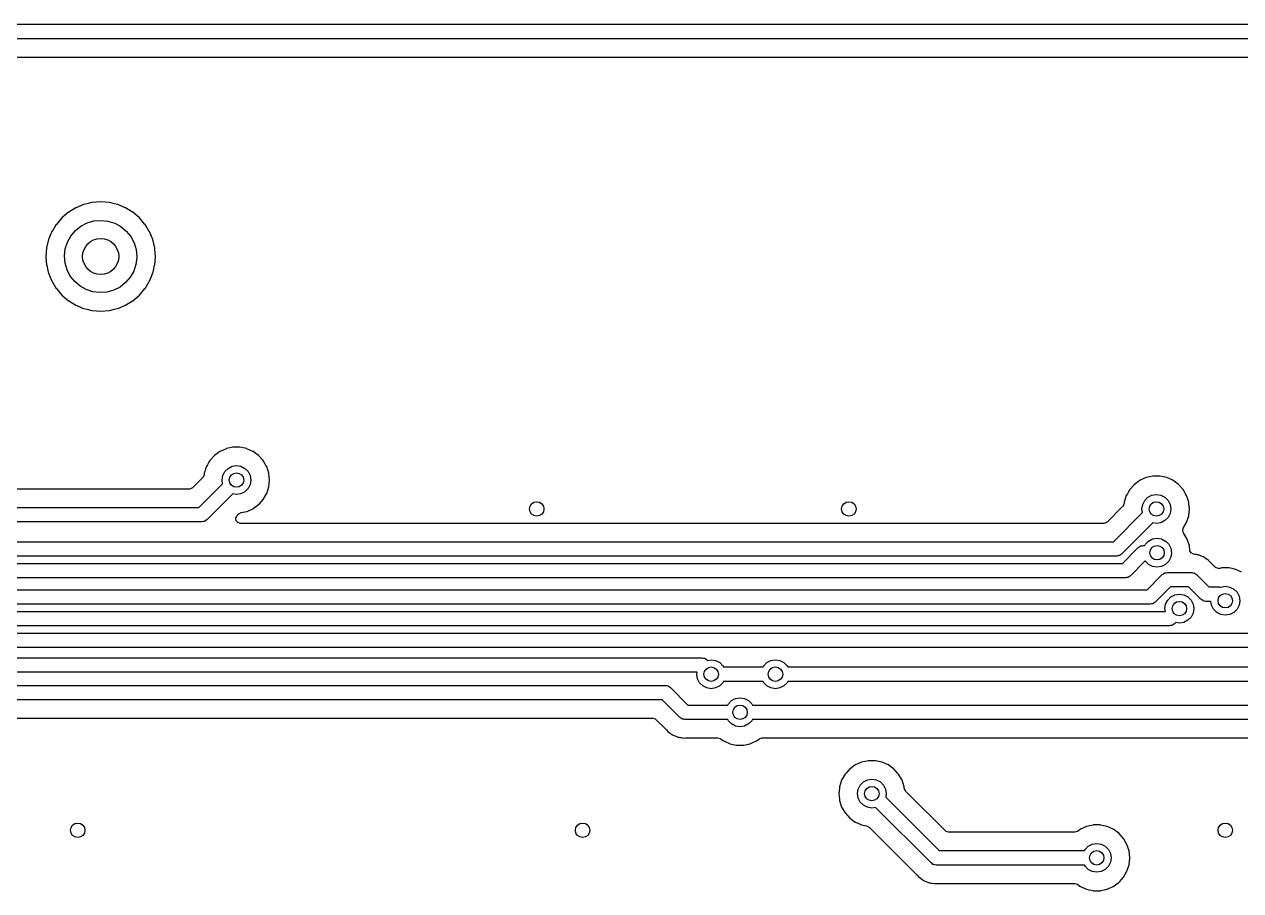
# Model space of a CAD drawing. Extents: x 61 to 228, y -146 to -45.
# Drawn here: x 168.7 to 202.36, y -68.98 to -45.01 of the extents above; entities that cross this region are included whole.
import ezdxf

# ---------------------------------------------------------------- set-up
doc = ezdxf.new("R2010")
doc.units = 0
doc.layers.add('BLACK', color=7, linetype='CONTINUOUS')

msp = doc.modelspace()

# ---------------------------------------------------------------- linework, layer by layer
at = {"layer": 'BLACK', "linetype": 'CONTINUOUS'}
for p, q in [((103.353, -45.012), (226.822, -45.012)), ((226.739, -45.412), (103.435, -45.412)), ((103.698, -45.9205), (226.476, -45.9205)), ((170.124, -50.0893), (169.93, -50.2082)), ((170.128, -50.0868), (170.124, -50.0893)), ((170.133, -50.0849), (170.128, -50.0868)), ((170.343, -49.9978), (170.133, -50.0849)), ((170.133, -50.0849), (170.133, -50.0849)), ((170.347, -49.9959), (170.343, -49.9978)), ((170.343, -49.9978), (170.343, -49.9978)), ((170.428, -49.9766), (170.347, -49.9959)), ((170.573, -49.9416), (170.428, -49.9766)), ((170.578, -49.9405), (170.573, -49.9416)), ((170.573, -49.9416), (170.573, -49.9416)), ((170.815, -49.9218), (170.578, -49.9405)), ((171.052, -49.9405), (170.815, -49.9218)), ((171.057, -49.9416), (171.052, -49.9405)), ((171.202, -49.9766), (171.057, -49.9416)), ((171.057, -49.9416), (171.057, -49.9416)), ((171.283, -49.9959), (171.202, -49.9766)), ((171.287, -49.9978), (171.283, -49.9959)), ((171.497, -50.0849), (171.287, -49.9978)), ((171.287, -49.9978), (171.287, -49.9978)), ((171.502, -50.0868), (171.497, -50.0849)), ((171.497, -50.0849), (171.497, -50.0849)), ((171.506, -50.0893), (171.502, -50.0868)), ((171.7, -50.2082), (171.506, -50.0893)), ((169.745, -50.365), (169.591, -50.5456)), ((169.926, -50.2108), (169.745, -50.365)), ((169.93, -50.2082), (169.926, -50.2108)), ((169.93, -50.2082), (169.93, -50.2082)), ((170.44, -50.5078), (170.628, -50.4527)), ((170.628, -50.4527), (170.822, -50.435)), ((170.822, -50.435), (171.016, -50.4554)), ((171.016, -50.4554), (171.203, -50.5131)), ((171.704, -50.2108), (171.7, -50.2082)), ((171.7, -50.2082), (171.7, -50.2082)), ((171.885, -50.365), (171.704, -50.2108)), ((172.039, -50.5456), (171.885, -50.365)), ((169.467, -50.748), (169.376, -50.9674)), ((169.469, -50.7438), (169.467, -50.748)), ((169.588, -50.5498), (169.469, -50.7438)), ((169.591, -50.5456), (169.588, -50.5498)), ((169.588, -50.5498), (169.588, -50.5498)), ((169.99, -50.87), (170.115, -50.7205)), ((170.115, -50.7205), (170.267, -50.5982)), ((170.267, -50.5982), (170.44, -50.5078)), ((171.203, -50.5131), (171.374, -50.606)), ((171.374, -50.606), (171.525, -50.7304)), ((171.525, -50.7304), (171.648, -50.8816)), ((172.042, -50.5498), (172.039, -50.5456)), ((172.161, -50.7438), (172.042, -50.5498)), ((172.042, -50.5498), (172.042, -50.5498)), ((172.163, -50.748), (172.161, -50.7438)), ((172.254, -50.9674), (172.163, -50.748)), ((169.376, -50.9674), (169.32, -51.1983)), ((169.837, -51.2271), (169.896, -51.0411)), ((169.896, -51.0411), (169.99, -50.87)), ((171.648, -50.8816), (171.74, -51.0539)), ((171.74, -51.0539), (171.796, -51.2408)), ((172.31, -51.1983), (172.254, -50.9674)), ((169.32, -51.1983), (169.302, -51.435)), ((169.302, -51.435), (169.32, -51.6717)), ((169.815, -51.421), (169.837, -51.2271)), ((169.831, -51.6155), (169.815, -51.421)), ((171.815, -51.4629), (171.79, -51.6565)), ((171.796, -51.2408), (171.815, -51.435)), ((171.815, -51.435), (171.815, -51.4629)), ((172.314, -51.2489), (172.31, -51.1983)), ((172.31, -51.6717), (172.328, -51.435)), ((172.328, -51.435), (172.314, -51.2489)), ((169.32, -51.6717), (169.322, -51.6765)), ((169.322, -51.6765), (169.322, -51.6765)), ((169.322, -51.6765), (169.357, -51.8224)), ((169.357, -51.8224), (169.376, -51.9026)), ((169.885, -51.8031), (169.831, -51.6155)), ((169.974, -51.9767), (169.885, -51.8031)), ((171.79, -51.6565), (171.729, -51.8417)), ((172.254, -51.9026), (172.273, -51.8224)), ((172.273, -51.8224), (172.308, -51.6765)), ((172.308, -51.6765), (172.31, -51.6717)), ((172.308, -51.6765), (172.308, -51.6765)), ((169.376, -51.9026), (169.378, -51.9072)), ((169.378, -51.9072), (169.378, -51.9072)), ((169.378, -51.9072), (169.402, -51.9645)), ((169.402, -51.9645), (169.467, -52.122)), ((169.467, -52.122), (169.469, -52.1262)), ((169.469, -52.1262), (169.588, -52.3202)), ((170.096, -52.1297), (169.974, -51.9767)), ((170.244, -52.2561), (170.096, -52.1297)), ((171.505, -52.1592), (171.351, -52.2793)), ((171.632, -52.0114), (171.505, -52.1592)), ((171.729, -51.8417), (171.632, -52.0114)), ((172.042, -52.3202), (172.161, -52.1262)), ((172.161, -52.1262), (172.163, -52.122)), ((172.163, -52.122), (172.228, -51.9645)), ((172.228, -51.9645), (172.252, -51.9072)), ((172.252, -51.9072), (172.254, -51.9026)), ((172.252, -51.9072), (172.252, -51.9072)), ((169.588, -52.3202), (169.588, -52.3202)), ((169.588, -52.3202), (169.591, -52.3244)), ((169.591, -52.3244), (169.745, -52.505)), ((170.415, -52.3514), (170.244, -52.2561)), ((170.6, -52.4117), (170.415, -52.3514)), ((170.794, -52.4348), (170.6, -52.4117)), ((170.989, -52.4198), (170.794, -52.4348)), ((171.177, -52.3673), (170.989, -52.4198)), ((171.351, -52.2793), (171.177, -52.3673)), ((171.885, -52.505), (172.039, -52.3244)), ((172.039, -52.3244), (172.042, -52.3202)), ((172.042, -52.3202), (172.042, -52.3202)), ((169.745, -52.505), (169.926, -52.6592)), ((169.926, -52.6592), (169.93, -52.6618)), ((169.93, -52.6618), (169.93, -52.6618)), ((169.93, -52.6618), (170.124, -52.7807)), ((170.124, -52.7807), (170.128, -52.7832)), ((170.128, -52.7832), (170.133, -52.7851)), ((170.133, -52.7851), (170.133, -52.7851)), ((170.133, -52.7851), (170.316, -52.861)), ((171.314, -52.861), (171.497, -52.7851)), ((171.497, -52.7851), (171.502, -52.7832)), ((171.497, -52.7851), (171.497, -52.7851)), ((171.502, -52.7832), (171.506, -52.7807)), ((171.506, -52.7807), (171.7, -52.6618)), ((171.7, -52.6618), (171.704, -52.6592)), ((171.7, -52.6618), (171.7, -52.6618)), ((171.704, -52.6592), (171.885, -52.505)), ((170.316, -52.861), (170.347, -52.8741)), ((170.347, -52.8741), (170.428, -52.8934)), ((170.428, -52.8934), (170.573, -52.9284)), ((170.573, -52.9284), (170.573, -52.9284)), ((170.573, -52.9284), (170.578, -52.9295)), ((170.578, -52.9295), (170.815, -52.9482)), ((170.815, -52.9482), (171.052, -52.9295)), ((171.052, -52.9295), (171.057, -52.9284)), ((171.057, -52.9284), (171.202, -52.8934)), ((171.057, -52.9284), (171.057, -52.9284)), ((171.202, -52.8934), (171.283, -52.8741)), ((171.283, -52.8741), (171.314, -52.861)), ((174.116, -56.8294), (173.962, -56.9416)), ((174.122, -56.8267), (174.116, -56.8294)), ((174.285, -56.7544), (174.122, -56.8267)), ((174.122, -56.8267), (174.122, -56.8267)), ((174.291, -56.7517), (174.285, -56.7544)), ((174.285, -56.7544), (174.285, -56.7544)), ((174.384, -56.7319), (174.291, -56.7517)), ((174.471, -56.7134), (174.384, -56.7319)), ((174.478, -56.712), (174.471, -56.7134)), ((174.471, -56.7134), (174.471, -56.7134)), ((174.669, -56.712), (174.478, -56.712)), ((174.675, -56.7134), (174.669, -56.712)), ((174.762, -56.7319), (174.675, -56.7134)), ((174.675, -56.7134), (174.675, -56.7134)), ((174.855, -56.7517), (174.762, -56.7319)), ((174.861, -56.7544), (174.855, -56.7517)), ((175.024, -56.8267), (174.861, -56.7544)), ((174.861, -56.7544), (174.861, -56.7544)), ((175.03, -56.8294), (175.024, -56.8267)), ((175.024, -56.8267), (175.024, -56.8267)), ((175.184, -56.9416), (175.03, -56.8294)), ((173.768, -57.1977), (173.739, -57.2489)), ((173.809, -57.1268), (173.768, -57.1977)), ((173.834, -57.0836), (173.809, -57.1268)), ((173.86, -57.0553), (173.834, -57.0836)), ((173.957, -56.9465), (173.86, -57.0553)), ((173.962, -56.9416), (173.957, -56.9465)), ((173.957, -56.9465), (173.957, -56.9465)), ((175.189, -56.9465), (175.184, -56.9416)), ((175.287, -57.0553), (175.189, -56.9465)), ((175.189, -56.9465), (175.189, -56.9465)), ((175.312, -57.0836), (175.287, -57.0553)), ((175.337, -57.1268), (175.312, -57.0836)), ((175.378, -57.1977), (175.337, -57.1268)), ((175.408, -57.2489), (175.378, -57.1977)), ((173.648, -57.5429), (173.638, -57.5532)), ((173.675, -57.4773), (173.648, -57.5429)), ((173.676, -57.4618), (173.675, -57.4773)), ((173.68, -57.4306), (173.676, -57.4618)), ((173.702, -57.3602), (173.68, -57.4306)), ((173.719, -57.3102), (173.702, -57.3602)), ((173.739, -57.2489), (173.719, -57.3102)), ((174.173, -57.6205), (174.193, -57.4969)), ((174.193, -57.4969), (174.25, -57.3854)), ((174.25, -57.3854), (174.338, -57.2969)), ((174.338, -57.2969), (174.45, -57.2401)), ((174.45, -57.2401), (174.573, -57.2205)), ((174.573, -57.2205), (174.697, -57.2401)), ((174.697, -57.2401), (174.808, -57.2969)), ((174.808, -57.2969), (174.897, -57.3854)), ((174.897, -57.3854), (174.954, -57.4969)), ((174.954, -57.4969), (174.973, -57.6205)), ((175.467, -57.4306), (175.408, -57.2489)), ((175.467, -57.4371), (175.467, -57.4306)), ((175.478, -57.5348), (175.467, -57.4371)), ((175.467, -57.4371), (175.467, -57.4371)), ((175.487, -57.6205), (175.478, -57.5348)), ((199.84, -57.5306), (199.743, -57.5512)), ((199.923, -57.5129), (199.84, -57.5306)), ((199.93, -57.5115), (199.923, -57.5129)), ((199.923, -57.5129), (199.923, -57.5129)), ((200.12, -57.5115), (199.93, -57.5115)), ((200.127, -57.5129), (200.12, -57.5115)), ((200.21, -57.5306), (200.127, -57.5129)), ((200.127, -57.5129), (200.127, -57.5129)), ((200.307, -57.5512), (200.21, -57.5306)), ((173.27, -57.87), (162.321, -57.87)), ((173.296, -57.8671), (173.27, -57.87)), ((173.359, -57.8331), (173.296, -57.8671)), ((173.638, -57.5532), (173.359, -57.8331)), ((173.532, -58.3785), (174.189, -57.7216)), ((174.189, -57.7216), (174.173, -57.6205)), ((174.897, -57.8556), (174.808, -57.9441)), ((174.954, -57.7441), (174.897, -57.8556)), ((174.973, -57.6205), (174.954, -57.7441)), ((175.408, -57.9921), (175.467, -57.8104)), ((175.467, -57.8104), (175.487, -57.6205)), ((199.414, -57.7411), (199.286, -57.8831)), ((199.536, -57.6523), (199.414, -57.7411)), ((199.563, -57.6328), (199.536, -57.6523)), ((199.568, -57.6289), (199.563, -57.6328)), ((199.563, -57.6328), (199.563, -57.6328)), ((199.574, -57.6262), (199.568, -57.6289)), ((199.737, -57.5539), (199.574, -57.6262)), ((199.574, -57.6262), (199.574, -57.6262)), ((199.743, -57.5512), (199.737, -57.5539)), ((199.737, -57.5539), (199.737, -57.5539)), ((200.313, -57.5539), (200.307, -57.5512)), ((200.476, -57.6262), (200.313, -57.5539)), ((200.313, -57.5539), (200.313, -57.5539)), ((200.482, -57.6289), (200.476, -57.6262)), ((200.476, -57.6262), (200.476, -57.6262)), ((200.487, -57.6328), (200.482, -57.6289)), ((200.514, -57.6523), (200.487, -57.6328)), ((200.487, -57.6328), (200.487, -57.6328)), ((200.636, -57.7411), (200.514, -57.6523)), ((200.764, -57.8831), (200.636, -57.7411)), ((174.472, -58.0045), (173.756, -58.7201)), ((174.573, -58.0205), (174.472, -58.0045)), ((174.697, -58.0009), (174.573, -58.0205)), ((174.808, -57.9441), (174.697, -58.0009)), ((175.205, -58.2768), (175.308, -58.1624)), ((175.308, -58.1624), (175.312, -58.1574)), ((175.308, -58.1624), (175.308, -58.1624)), ((175.312, -58.1574), (175.375, -58.0484)), ((175.375, -58.0484), (175.404, -57.9978)), ((175.404, -57.9978), (175.408, -57.9921)), ((175.404, -57.9978), (175.404, -57.9978)), ((199.19, -58.0484), (199.131, -58.2301)), ((199.22, -57.9978), (199.19, -58.0484)), ((199.239, -57.9645), (199.22, -57.9978)), ((199.286, -57.8831), (199.239, -57.9645)), ((199.645, -58.2964), (199.701, -58.1849)), ((199.701, -58.1849), (199.79, -58.0964)), ((199.79, -58.0964), (199.901, -58.0396)), ((199.901, -58.0396), (200.025, -58.02)), ((200.025, -58.02), (200.149, -58.0396)), ((200.149, -58.0396), (200.26, -58.0964)), ((200.26, -58.0964), (200.349, -58.1849)), ((200.349, -58.1849), (200.405, -58.2964)), ((200.811, -57.9645), (200.764, -57.8831)), ((200.83, -57.9978), (200.811, -57.9645)), ((200.86, -58.0484), (200.83, -57.9978)), ((200.892, -58.1479), (200.86, -58.0484)), ((200.919, -58.2301), (200.892, -58.1479)), ((160.915, -58.3785), (173.532, -58.3785)), ((174.64, -58.5559), (174.703, -58.5218)), ((174.703, -58.5218), (174.855, -58.4893)), ((174.855, -58.4893), (174.864, -58.4857)), ((174.864, -58.4857), (175.024, -58.4143)), ((175.024, -58.4143), (175.03, -58.4116)), ((175.024, -58.4143), (175.024, -58.4143)), ((175.03, -58.4116), (175.184, -58.2994)), ((175.184, -58.2994), (175.205, -58.2768)), ((199.09, -58.3527), (198.661, -58.7821)), ((198.835, -59.3275), (199.641, -58.5211)), ((199.1, -58.3424), (199.09, -58.3527)), ((199.127, -58.2768), (199.1, -58.3424)), ((199.128, -58.2639), (199.127, -58.2768)), ((199.131, -58.2301), (199.128, -58.2639)), ((199.625, -58.42), (199.645, -58.2964)), ((199.641, -58.5211), (199.625, -58.42)), ((200.405, -58.5436), (200.349, -58.6551)), ((200.405, -58.2964), (200.425, -58.42)), ((200.425, -58.42), (200.405, -58.5436)), ((200.919, -58.2366), (200.919, -58.2301)), ((200.923, -58.2768), (200.919, -58.2366)), ((200.919, -58.2366), (200.919, -58.2366)), ((200.919, -58.6099), (200.939, -58.42)), ((200.939, -58.42), (200.923, -58.2768)), ((173.615, -58.7785), (160.766, -58.7785)), ((173.648, -58.771), (173.615, -58.7785)), ((173.681, -58.7673), (173.648, -58.771)), ((173.691, -58.7612), (173.681, -58.7673)), ((173.702, -58.7587), (173.691, -58.7612)), ((173.728, -58.7379), (173.702, -58.7587)), ((173.756, -58.7201), (173.728, -58.7379)), ((174.556, -58.6751), (174.586, -58.6105)), ((174.566, -58.7454), (174.556, -58.6751)), ((174.613, -58.799), (174.566, -58.7454)), ((174.586, -58.6105), (174.592, -58.6039)), ((174.592, -58.6039), (174.64, -58.5559)), ((174.681, -58.819), (174.613, -58.799)), ((182.874, -58.819), (174.681, -58.819)), ((182.88, -58.82), (182.874, -58.819)), ((182.886, -58.819), (182.88, -58.82)), ((191.51, -58.819), (182.886, -58.819)), ((191.516, -58.82), (191.51, -58.819)), ((191.522, -58.819), (191.516, -58.82)), ((198.572, -58.819), (191.522, -58.819)), ((198.599, -58.8161), (198.572, -58.819)), ((198.661, -58.7821), (198.599, -58.8161)), ((199.924, -58.804), (199.059, -59.6692)), ((200.025, -58.82), (199.924, -58.804)), ((200.149, -58.8004), (200.025, -58.82)), ((200.26, -58.7436), (200.149, -58.8004)), ((200.349, -58.6551), (200.26, -58.7436)), ((200.769, -58.9491), (200.856, -58.7973)), ((200.856, -58.7973), (200.86, -58.7916)), ((200.856, -58.7973), (200.856, -58.7973)), ((200.86, -58.7916), (200.919, -58.6099)), ((200.752, -59.0193), (200.769, -58.9491)), ((200.776, -59.0862), (200.752, -59.0193)), ((200.777, -59.0885), (200.776, -59.0862)), ((200.782, -59.0935), (200.777, -59.0885)), ((200.785, -59.0992), (200.782, -59.0935)), ((200.874, -59.2531), (200.785, -59.0992)), ((200.785, -59.0992), (200.785, -59.0992)), ((162.867, -59.3275), (198.835, -59.3275)), ((199.083, -59.927), (199.521, -59.4887)), ((199.521, -59.4887), (199.55, -59.471)), ((199.55, -59.471), (199.576, -59.4502)), ((199.576, -59.4502), (199.587, -59.4476)), ((199.587, -59.4476), (199.597, -59.4415)), ((199.597, -59.4415), (199.63, -59.4378)), ((199.63, -59.4378), (199.662, -59.4304)), ((199.662, -59.4304), (199.701, -59.4304)), ((199.701, -59.4304), (199.719, -59.3953)), ((199.719, -59.3953), (199.808, -59.3068)), ((199.808, -59.3068), (199.919, -59.25)), ((199.919, -59.25), (200.043, -59.2304)), ((200.043, -59.2304), (200.166, -59.25)), ((200.166, -59.25), (200.278, -59.3068)), ((200.278, -59.3068), (200.366, -59.3953)), ((200.366, -59.3953), (200.423, -59.5068)), ((200.423, -59.5068), (200.443, -59.6304)), ((200.877, -59.2588), (200.874, -59.2531)), ((200.936, -59.4405), (200.877, -59.2588)), ((200.937, -59.447), (200.936, -59.4405)), ((200.949, -59.5568), (200.937, -59.447)), ((200.937, -59.447), (200.937, -59.447)), ((200.952, -59.5742), (200.949, -59.5568)), ((198.917, -59.7275), (162.784, -59.7275)), ((198.95, -59.7201), (198.917, -59.7275)), ((198.983, -59.7164), (198.95, -59.7201)), ((198.993, -59.7103), (198.983, -59.7164)), ((199.004, -59.7077), (198.993, -59.7103)), ((199.03, -59.6869), (199.004, -59.7077)), ((199.059, -59.6692), (199.03, -59.6869)), ((199.716, -59.8595), (199.307, -60.2687)), ((199.719, -59.8655), (199.716, -59.8595)), ((199.808, -59.954), (199.719, -59.8655)), ((200.366, -59.8655), (200.278, -59.954)), ((200.423, -59.754), (200.366, -59.8655)), ((200.443, -59.6304), (200.423, -59.754)), ((200.988, -59.6354), (200.952, -59.5742)), ((201.051, -59.6675), (200.988, -59.6354)), ((201.062, -59.6695), (201.051, -59.6675)), ((201.099, -59.6763), (201.062, -59.6695)), ((201.105, -59.6774), (201.099, -59.6763)), ((201.132, -59.6808), (201.105, -59.6774)), ((201.161, -59.6847), (201.132, -59.6808)), ((201.169, -59.6857), (201.161, -59.6847)), ((201.161, -59.6847), (201.161, -59.6847)), ((201.176, -59.6885), (201.169, -59.6857)), ((201.178, -59.6891), (201.176, -59.6885)), ((201.195, -59.6938), (201.178, -59.6891)), ((201.197, -59.6946), (201.195, -59.6938)), ((201.205, -59.696), (201.197, -59.6946)), ((201.263, -59.7222), (201.205, -59.696)), ((201.269, -59.7248), (201.263, -59.7222)), ((201.321, -59.7452), (201.269, -59.7248)), ((201.328, -59.748), (201.321, -59.7452)), ((201.321, -59.7452), (201.321, -59.7452)), ((201.335, -59.7524), (201.328, -59.748)), ((201.337, -59.7536), (201.335, -59.7524)), ((201.352, -59.762), (201.337, -59.7536)), ((201.354, -59.7634), (201.352, -59.762)), ((201.361, -59.7665), (201.354, -59.7634)), ((201.367, -59.7712), (201.361, -59.7665)), ((201.411, -59.8059), (201.367, -59.7712)), ((201.416, -59.8099), (201.411, -59.8059)), ((201.469, -59.8466), (201.416, -59.8099)), ((201.474, -59.8523), (201.469, -59.8466)), ((201.507, -59.8902), (201.474, -59.8523)), ((201.474, -59.8523), (201.474, -59.8523)), ((201.513, -59.8965), (201.507, -59.8902)), ((201.647, -60.0308), (201.513, -59.8965)), ((162.559, -59.927), (199.083, -59.927)), ((199.769, -60.6544), (200.188, -60.2353)), ((199.919, -60.0108), (199.808, -59.954)), ((200.043, -60.0304), (199.919, -60.0108)), ((200.166, -60.0108), (200.043, -60.0304)), ((200.278, -59.954), (200.166, -60.0108)), ((200.188, -60.2353), (200.216, -60.2176)), ((200.216, -60.2176), (200.242, -60.1968)), ((200.242, -60.1968), (200.253, -60.1942)), ((200.253, -60.1942), (200.263, -60.1881)), ((200.263, -60.1881), (200.296, -60.1844)), ((200.296, -60.1844), (200.329, -60.177)), ((200.329, -60.177), (200.992, -60.177)), ((200.992, -60.177), (201.024, -60.1845)), ((201.024, -60.1845), (201.057, -60.1882)), ((201.057, -60.1882), (201.067, -60.1944)), ((201.067, -60.1944), (201.078, -60.1969)), ((201.078, -60.1969), (201.104, -60.2178)), ((201.104, -60.2178), (201.133, -60.2356)), ((201.133, -60.2356), (201.474, -60.577)), ((201.674, -60.0514), (201.647, -60.0308)), ((201.743, -60.0675), (201.674, -60.0514)), ((201.755, -60.0668), (201.743, -60.0675)), ((201.756, -60.0668), (201.755, -60.0668)), ((201.775, -60.0642), (201.756, -60.0668)), ((201.835, -60.0515), (201.775, -60.0642)), ((202.025, -60.0515), (201.835, -60.0515)), ((202.032, -60.0529), (202.025, -60.0515)), ((202.119, -60.0714), (202.032, -60.0529)), ((202.032, -60.0529), (202.032, -60.0529)), ((202.212, -60.0912), (202.119, -60.0714)), ((202.218, -60.0939), (202.212, -60.0912)), ((202.381, -60.1662), (202.218, -60.0939)), ((202.218, -60.0939), (202.218, -60.0939)), ((199.166, -60.327), (162.468, -60.327)), ((199.198, -60.3196), (199.166, -60.327)), ((199.232, -60.3159), (199.198, -60.3196)), ((199.241, -60.3098), (199.232, -60.3159)), ((199.253, -60.3072), (199.241, -60.3098)), ((199.279, -60.2864), (199.253, -60.3072)), ((199.307, -60.2687), (199.279, -60.2864)), ((201.806, -60.5796), (201.93, -60.56)), ((201.93, -60.56), (202.054, -60.5796)), ((161.933, -60.6544), (199.769, -60.6544)), ((200.412, -60.577), (199.993, -60.996)), ((200.336, -60.9414), (200.425, -60.8529)), ((200.908, -60.577), (200.412, -60.577)), ((200.425, -60.8529), (200.536, -60.7961)), ((200.536, -60.7961), (200.66, -60.7765)), ((200.66, -60.7765), (200.784, -60.7961)), ((200.784, -60.7961), (200.895, -60.8529)), ((200.895, -60.8529), (200.984, -60.9414)), ((201.25, -60.9184), (200.908, -60.577)), ((201.474, -60.577), (201.747, -60.577)), ((201.747, -60.577), (201.78, -60.5845)), ((201.78, -60.5845), (201.794, -60.586)), ((201.794, -60.586), (201.806, -60.5796)), ((202.054, -60.5796), (202.165, -60.6364)), ((202.165, -60.6364), (202.254, -60.7249)), ((202.254, -60.7249), (202.31, -60.8364)), ((202.31, -60.8364), (202.33, -60.96)), ((199.851, -61.0544), (161.849, -61.0544)), ((199.884, -61.0469), (199.851, -61.0544)), ((199.917, -61.0432), (199.884, -61.0469)), ((199.927, -61.0371), (199.917, -61.0432)), ((199.938, -61.0346), (199.927, -61.0371)), ((199.964, -61.0138), (199.938, -61.0346)), ((199.993, -60.996), (199.964, -61.0138)), ((200.26, -61.1765), (200.28, -61.0529)), ((200.272, -61.2539), (200.26, -61.1765)), ((200.28, -61.0529), (200.336, -60.9414)), ((200.984, -60.9414), (201.04, -61.0529)), ((201.04, -61.0529), (201.06, -61.1765)), ((201.06, -61.1765), (201.04, -61.3001)), ((201.278, -60.9362), (201.25, -60.9184)), ((201.304, -60.957), (201.278, -60.9362)), ((201.315, -60.9596), (201.304, -60.957)), ((201.325, -60.9657), (201.315, -60.9596)), ((201.358, -60.9695), (201.325, -60.9657)), ((201.391, -60.977), (201.358, -60.9695)), ((201.533, -60.977), (201.391, -60.977)), ((201.55, -61.0836), (201.533, -60.977)), ((201.606, -61.1951), (201.55, -61.0836)), ((201.695, -61.2836), (201.606, -61.1951)), ((202.254, -61.1951), (202.165, -61.2836)), ((202.31, -61.0836), (202.254, -61.1951)), ((202.33, -60.96), (202.31, -61.0836)), ((161.684, -61.2539), (200.272, -61.2539)), ((200.559, -61.5605), (200.524, -61.5955)), ((200.66, -61.5765), (200.559, -61.5605)), ((200.784, -61.5569), (200.66, -61.5765)), ((200.895, -61.5001), (200.784, -61.5569)), ((200.984, -61.4116), (200.895, -61.5001)), ((201.04, -61.3001), (200.984, -61.4116)), ((201.806, -61.3404), (201.695, -61.2836)), ((201.93, -61.36), (201.806, -61.3404)), ((202.054, -61.3404), (201.93, -61.36)), ((202.165, -61.2836), (202.054, -61.3404)), ((161.436, -61.8534), (217.264, -61.8534)), ((200.383, -61.6539), (161.601, -61.6539)), ((200.415, -61.6465), (200.383, -61.6539)), ((200.448, -61.6428), (200.415, -61.6465)), ((200.458, -61.6367), (200.448, -61.6428)), ((200.469, -61.6341), (200.458, -61.6367)), ((200.495, -61.6133), (200.469, -61.6341)), ((200.524, -61.5955), (200.495, -61.6133)), ((217.347, -62.2534), (161.353, -62.2534)), ((160.697, -62.538), (187.452, -62.538)), ((187.452, -62.538), (187.485, -62.5455)), ((187.485, -62.5455), (187.518, -62.5492)), ((187.518, -62.5492), (187.528, -62.5554)), ((187.528, -62.5554), (187.539, -62.5579)), ((187.539, -62.5579), (187.565, -62.5788)), ((187.565, -62.5788), (187.593, -62.5966)), ((187.605, -62.608), (187.706, -62.592)), ((187.706, -62.592), (187.83, -62.6116)), ((189.36, -62.6116), (189.484, -62.592)), ((189.484, -62.592), (189.608, -62.6116)), ((187.593, -62.5966), (187.605, -62.608)), ((187.83, -62.6116), (187.941, -62.6684)), ((187.941, -62.6684), (188.03, -62.7569)), ((188.03, -62.7569), (188.047, -62.792)), ((188.047, -62.792), (189.143, -62.792)), ((189.143, -62.792), (189.16, -62.7569)), ((189.16, -62.7569), (189.249, -62.6684)), ((189.249, -62.6684), (189.36, -62.6116)), ((189.608, -62.6116), (189.719, -62.6684)), ((189.719, -62.6684), (189.808, -62.7569)), ((189.808, -62.7569), (189.825, -62.792)), ((189.825, -62.792), (214.015, -62.792)), ((187.315, -62.938), (160.613, -62.938)), ((187.306, -62.992), (187.315, -62.938)), ((187.326, -63.1156), (187.306, -62.992)), ((187.382, -63.2271), (187.326, -63.1156)), ((187.471, -63.3156), (187.382, -63.2271)), ((188.03, -63.2271), (187.941, -63.3156)), ((188.047, -63.192), (188.03, -63.2271)), ((189.143, -63.192), (188.047, -63.192)), ((189.16, -63.2271), (189.143, -63.192)), ((189.249, -63.3156), (189.16, -63.2271)), ((189.808, -63.2271), (189.719, -63.3156)), ((189.825, -63.192), (189.808, -63.2271)), ((214.055, -63.192), (189.825, -63.192)), ((160.611, -63.3), (186.436, -63.3)), ((186.436, -63.3), (186.469, -63.3075)), ((186.469, -63.3075), (186.502, -63.3112)), ((186.502, -63.3112), (186.512, -63.3174)), ((186.512, -63.3174), (186.523, -63.3199)), ((186.523, -63.3199), (186.549, -63.3408)), ((186.549, -63.3408), (186.577, -63.3586)), ((186.577, -63.3586), (187.064, -63.8455)), ((187.582, -63.3724), (187.471, -63.3156)), ((187.706, -63.392), (187.582, -63.3724)), ((187.83, -63.3724), (187.706, -63.392)), ((187.941, -63.3156), (187.83, -63.3724)), ((189.36, -63.3724), (189.249, -63.3156)), ((189.484, -63.392), (189.36, -63.3724)), ((189.608, -63.3724), (189.484, -63.392)), ((189.719, -63.3156), (189.608, -63.3724)), ((186.353, -63.7), (160.528, -63.7)), ((186.84, -64.1869), (186.353, -63.7)), ((187.064, -63.8455), (188.164, -63.8455)), ((188.164, -63.8455), (188.182, -63.8104)), ((188.182, -63.8104), (188.27, -63.7219)), ((188.27, -63.7219), (188.382, -63.6651)), ((188.382, -63.6651), (188.506, -63.6455)), ((188.506, -63.6455), (188.629, -63.6651)), ((188.629, -63.6651), (188.741, -63.7219)), ((188.741, -63.7219), (188.829, -63.8104)), ((188.829, -63.8104), (188.847, -63.8455)), ((188.847, -63.8455), (215.069, -63.8455)), ((160.553, -64.2085), (186.09, -64.2085)), ((186.09, -64.2085), (186.158, -64.2285)), ((186.158, -64.2285), (186.179, -64.2454)), ((186.179, -64.2454), (186.46, -64.526)), ((186.868, -64.2047), (186.84, -64.1869)), ((186.894, -64.2256), (186.868, -64.2047)), ((186.906, -64.2281), (186.894, -64.2256)), ((186.915, -64.2343), (186.906, -64.2281)), ((186.949, -64.238), (186.915, -64.2343)), ((186.981, -64.2455), (186.949, -64.238)), ((188.164, -64.2455), (186.981, -64.2455)), ((188.182, -64.2806), (188.164, -64.2455)), ((188.847, -64.2455), (188.829, -64.2806)), ((215.108, -64.2455), (188.847, -64.2455)), ((186.46, -64.526), (186.466, -64.5323)), ((186.466, -64.5323), (186.504, -64.5759)), ((186.504, -64.5759), (186.51, -64.5803)), ((186.51, -64.5803), (186.556, -64.6126)), ((186.556, -64.6126), (186.562, -64.6166)), ((188.27, -64.3691), (188.182, -64.2806)), ((188.382, -64.4259), (188.27, -64.3691)), ((188.506, -64.4455), (188.382, -64.4259)), ((188.629, -64.4259), (188.506, -64.4455)), ((188.741, -64.3691), (188.629, -64.4259)), ((188.829, -64.2806), (188.741, -64.3691)), ((186.562, -64.6166), (186.612, -64.656)), ((186.612, -64.656), (186.619, -64.6591)), ((186.619, -64.6591), (186.621, -64.6605)), ((186.621, -64.6605), (186.636, -64.6689)), ((186.636, -64.6689), (186.638, -64.6701)), ((186.638, -64.6701), (186.644, -64.6745)), ((186.644, -64.6745), (186.651, -64.6773)), ((186.651, -64.6773), (186.651, -64.6773)), ((186.651, -64.6773), (186.704, -64.6977)), ((186.704, -64.6977), (186.71, -64.7003)), ((186.71, -64.7003), (186.768, -64.7265)), ((186.768, -64.7265), (186.776, -64.7279)), ((186.776, -64.7279), (186.778, -64.7287)), ((186.778, -64.7287), (186.794, -64.7334)), ((186.794, -64.7334), (186.797, -64.734)), ((186.797, -64.734), (186.804, -64.7368)), ((186.804, -64.7368), (186.812, -64.7378)), ((186.812, -64.7378), (186.812, -64.7378)), ((186.812, -64.7378), (186.841, -64.7417)), ((186.841, -64.7417), (186.867, -64.7451)), ((186.867, -64.7451), (186.874, -64.7462)), ((186.874, -64.7462), (186.937, -64.7578)), ((186.937, -64.7578), (186.944, -64.7574)), ((186.944, -64.7574), (186.999, -64.7542)), ((186.944, -64.7574), (186.944, -64.7574)), ((186.999, -64.7542), (187.006, -64.754)), ((187.006, -64.754), (187.894, -64.754)), ((187.894, -64.754), (187.962, -64.774)), ((187.962, -64.774), (187.968, -64.7781)), ((187.968, -64.7781), (188.049, -64.8366)), ((188.049, -64.8366), (188.055, -64.8393)), ((188.055, -64.8393), (188.055, -64.8393)), ((188.055, -64.8393), (188.217, -64.9116)), ((188.217, -64.9116), (188.223, -64.9143)), ((188.223, -64.9143), (188.317, -64.9341)), ((188.317, -64.9341), (188.404, -64.9526)), ((188.607, -64.9526), (188.694, -64.9341)), ((188.694, -64.9341), (188.788, -64.9143)), ((188.788, -64.9143), (188.794, -64.9116)), ((188.794, -64.9116), (188.956, -64.8393)), ((188.956, -64.8393), (188.962, -64.8366)), ((188.956, -64.8393), (188.956, -64.8393)), ((188.962, -64.8366), (189.043, -64.7781)), ((189.043, -64.7781), (189.11, -64.7542)), ((189.11, -64.7542), (189.117, -64.754)), ((189.117, -64.754), (214.87, -64.754)), ((188.404, -64.9526), (188.404, -64.9526)), ((188.404, -64.9526), (188.41, -64.954)), ((188.41, -64.954), (188.601, -64.954)), ((188.601, -64.954), (188.607, -64.9526)), ((188.607, -64.9526), (188.607, -64.9526)), ((191.535, -65.62), (191.441, -65.7252)), ((191.54, -65.6151), (191.535, -65.62)), ((191.535, -65.62), (191.535, -65.62)), ((191.694, -65.5029), (191.54, -65.6151)), ((191.7, -65.5002), (191.694, -65.5029)), ((191.863, -65.4279), (191.7, -65.5002)), ((191.7, -65.5002), (191.7, -65.5002)), ((191.869, -65.4252), (191.863, -65.4279)), ((191.863, -65.4279), (191.863, -65.4279)), ((191.962, -65.4054), (191.869, -65.4252)), ((192.049, -65.3869), (191.962, -65.4054)), ((192.056, -65.3855), (192.049, -65.3869)), ((192.049, -65.3869), (192.049, -65.3869)), ((192.246, -65.3855), (192.056, -65.3855)), ((192.253, -65.3869), (192.246, -65.3855)), ((192.34, -65.4054), (192.253, -65.3869)), ((192.253, -65.3869), (192.253, -65.3869)), ((192.433, -65.4252), (192.34, -65.4054)), ((192.439, -65.4279), (192.433, -65.4252)), ((192.602, -65.5002), (192.439, -65.4279)), ((192.439, -65.4279), (192.439, -65.4279)), ((192.608, -65.5029), (192.602, -65.5002)), ((192.602, -65.5002), (192.602, -65.5002)), ((192.762, -65.6151), (192.608, -65.5029)), ((192.767, -65.62), (192.762, -65.6151)), ((192.861, -65.7252), (192.767, -65.62)), ((192.767, -65.62), (192.767, -65.62)), ((191.316, -65.9224), (191.257, -66.1041)), ((191.412, -65.7571), (191.316, -65.9224)), ((191.441, -65.7252), (191.412, -65.7571)), ((191.916, -65.9704), (192.027, -65.9136)), ((192.027, -65.9136), (192.151, -65.894)), ((192.151, -65.894), (192.275, -65.9136)), ((192.275, -65.9136), (192.386, -65.9704)), ((192.89, -65.7571), (192.861, -65.7252)), ((192.986, -65.9224), (192.89, -65.7571)), ((193.045, -66.1041), (192.986, -65.9224)), ((191.253, -66.1508), (191.237, -66.294)), ((191.237, -66.294), (191.238, -66.3006)), ((191.257, -66.1106), (191.253, -66.1508)), ((191.257, -66.1041), (191.257, -66.1106)), ((191.257, -66.1106), (191.257, -66.1106)), ((191.751, -66.294), (191.771, -66.1704)), ((191.771, -66.4176), (191.751, -66.294)), ((191.771, -66.1704), (191.827, -66.0589)), ((191.827, -66.0589), (191.916, -65.9704)), ((192.386, -65.9704), (192.475, -66.0589)), ((192.475, -66.0589), (192.531, -66.1704)), ((192.531, -66.1704), (192.551, -66.294)), ((192.551, -66.294), (192.535, -66.3951)), ((193.045, -66.1106), (193.045, -66.1041)), ((193.049, -66.1508), (193.045, -66.1106)), ((193.045, -66.1106), (193.045, -66.1106)), ((193.052, -66.1644), (193.049, -66.1508)), ((193.086, -66.2267), (193.052, -66.1644)), ((194.186, -67.3266), (193.086, -66.2267)), ((191.238, -66.3006), (191.253, -66.4451)), ((191.253, -66.4451), (191.257, -66.4839)), ((191.257, -66.4839), (191.316, -66.6656)), ((191.827, -66.5291), (191.771, -66.4176)), ((191.916, -66.6176), (191.827, -66.5291)), ((192.027, -66.6744), (191.916, -66.6176)), ((192.535, -66.3951), (194.012, -67.872)), ((191.316, -66.6656), (191.412, -66.8309)), ((191.412, -66.8309), (191.54, -66.9729)), ((192.151, -66.694), (192.027, -66.6744)), ((192.252, -66.678), (192.151, -66.694)), ((193.788, -68.2134), (192.252, -66.678)), ((191.54, -66.9729), (191.694, -67.0851)), ((191.694, -67.0851), (191.7, -67.0878)), ((191.7, -67.0878), (191.7, -67.0878)), ((191.7, -67.0878), (191.827, -67.1442)), ((191.827, -67.1442), (191.869, -67.1628)), ((191.869, -67.1628), (191.998, -67.1903)), ((191.998, -67.1903), (192.022, -67.1953)), ((192.022, -67.1953), (192.084, -67.2294)), ((192.084, -67.2294), (193.408, -68.5525)), ((197.912, -67.2848), (197.837, -67.3394)), ((197.917, -67.2809), (197.912, -67.2848)), ((197.912, -67.2848), (197.912, -67.2848)), ((197.923, -67.2782), (197.917, -67.2809)), ((198.086, -67.2059), (197.923, -67.2782)), ((197.923, -67.2782), (197.923, -67.2782)), ((198.092, -67.2032), (198.086, -67.2059)), ((198.086, -67.2059), (198.086, -67.2059)), ((198.185, -67.1834), (198.092, -67.2032)), ((198.272, -67.1649), (198.185, -67.1834)), ((198.279, -67.1635), (198.272, -67.1649)), ((198.272, -67.1649), (198.272, -67.1649)), ((198.469, -67.1635), (198.279, -67.1635)), ((198.476, -67.1649), (198.469, -67.1635)), ((198.563, -67.1834), (198.476, -67.1649)), ((198.476, -67.1649), (198.476, -67.1649)), ((198.656, -67.2032), (198.563, -67.1834)), ((198.662, -67.2059), (198.656, -67.2032)), ((198.825, -67.2782), (198.662, -67.2059)), ((198.662, -67.2059), (198.662, -67.2059)), ((198.831, -67.2809), (198.825, -67.2782)), ((198.825, -67.2782), (198.825, -67.2782)), ((198.985, -67.3931), (198.831, -67.2809)), ((194.207, -67.3435), (194.186, -67.3266)), ((194.275, -67.3635), (194.207, -67.3435)), ((197.763, -67.3635), (194.275, -67.3635)), ((197.77, -67.3633), (197.763, -67.3635)), ((197.837, -67.3394), (197.77, -67.3633)), ((199.113, -67.5351), (198.985, -67.3931)), ((199.209, -67.7004), (199.113, -67.5351)), ((194.012, -67.872), (198.033, -67.872)), ((198.033, -67.872), (198.05, -67.8369)), ((198.05, -67.8369), (198.139, -67.7484)), ((198.139, -67.7484), (198.25, -67.6916)), ((198.25, -67.6916), (198.374, -67.672)), ((198.374, -67.672), (198.498, -67.6916)), ((198.498, -67.6916), (198.609, -67.7484)), ((198.609, -67.7484), (198.698, -67.8369)), ((198.698, -67.8369), (198.754, -67.9484)), ((198.754, -67.9484), (198.774, -68.072)), ((199.268, -67.8821), (199.209, -67.7004)), ((199.288, -68.072), (199.268, -67.8821)), ((193.816, -68.2312), (193.788, -68.2134)), ((193.842, -68.2521), (193.816, -68.2312)), ((193.853, -68.2546), (193.842, -68.2521)), ((193.863, -68.2608), (193.853, -68.2546)), ((193.896, -68.2645), (193.863, -68.2608)), ((193.929, -68.272), (193.896, -68.2645)), ((198.033, -68.272), (193.929, -68.272)), ((198.05, -68.3071), (198.033, -68.272)), ((198.139, -68.3956), (198.05, -68.3071)), ((198.698, -68.3071), (198.609, -68.3956)), ((198.754, -68.1956), (198.698, -68.3071)), ((198.774, -68.072), (198.754, -68.1956)), ((199.209, -68.4436), (199.268, -68.2619)), ((199.268, -68.2619), (199.288, -68.072)), ((193.408, -68.5525), (193.413, -68.5588)), ((193.413, -68.5588), (193.451, -68.6024)), ((193.451, -68.6024), (193.458, -68.6068)), ((193.458, -68.6068), (193.504, -68.6391)), ((193.504, -68.6391), (193.509, -68.643)), ((193.509, -68.643), (193.559, -68.6825)), ((198.25, -68.4524), (198.139, -68.3956)), ((198.374, -68.472), (198.25, -68.4524)), ((198.498, -68.4524), (198.374, -68.472)), ((198.609, -68.3956), (198.498, -68.4524)), ((199.009, -68.7242), (199.109, -68.6139)), ((199.109, -68.6139), (199.113, -68.6089)), ((199.109, -68.6139), (199.109, -68.6139)), ((199.113, -68.6089), (199.209, -68.4436)), ((193.559, -68.6825), (193.566, -68.6856)), ((193.566, -68.6856), (193.568, -68.687)), ((193.568, -68.687), (193.583, -68.6954)), ((193.583, -68.6954), (193.586, -68.6966)), ((193.586, -68.6966), (193.592, -68.701)), ((193.592, -68.701), (193.599, -68.7037)), ((193.599, -68.7037), (193.599, -68.7038)), ((193.599, -68.7038), (193.651, -68.7242)), ((193.651, -68.7242), (193.657, -68.7267)), ((193.657, -68.7267), (193.716, -68.753)), ((193.716, -68.753), (193.723, -68.7544)), ((193.723, -68.7544), (193.726, -68.7552)), ((193.726, -68.7552), (193.742, -68.7599)), ((193.742, -68.7599), (193.744, -68.7605)), ((193.744, -68.7605), (193.752, -68.7633)), ((193.752, -68.7633), (193.759, -68.7643)), ((193.759, -68.7643), (193.759, -68.7643)), ((193.759, -68.7643), (193.792, -68.7686)), ((193.792, -68.7686), (193.815, -68.7716)), ((193.815, -68.7716), (193.821, -68.7726)), ((193.821, -68.7726), (193.884, -68.7843)), ((193.884, -68.7843), (193.892, -68.7839)), ((193.892, -68.7839), (193.946, -68.7807)), ((193.892, -68.7839), (193.892, -68.7839)), ((193.946, -68.7807), (193.954, -68.7805)), ((193.954, -68.7805), (197.763, -68.7805)), ((197.763, -68.7805), (197.831, -68.8005)), ((197.831, -68.8005), (197.837, -68.8046)), ((197.837, -68.8046), (197.917, -68.8631)), ((197.917, -68.8631), (197.923, -68.8658)), ((197.923, -68.8658), (197.923, -68.8658)), ((197.923, -68.8658), (198.086, -68.9381)), ((198.086, -68.9381), (198.092, -68.9408)), ((198.092, -68.9408), (198.158, -68.955)), ((198.158, -68.955), (198.272, -68.9791)), ((198.272, -68.9791), (198.272, -68.9791)), ((198.272, -68.9791), (198.279, -68.9805)), ((198.279, -68.9805), (198.469, -68.9805)), ((198.469, -68.9805), (198.476, -68.9791)), ((198.476, -68.9791), (198.59, -68.955)), ((198.476, -68.9791), (198.476, -68.9791)), ((198.59, -68.955), (198.656, -68.9408)), ((198.656, -68.9408), (198.662, -68.9381)), ((198.662, -68.9381), (198.825, -68.8658)), ((198.825, -68.8658), (198.831, -68.8631)), ((198.825, -68.8658), (198.825, -68.8658)), ((198.831, -68.8631), (198.985, -68.7509)), ((198.985, -68.7509), (199.009, -68.7242))]:
    msp.add_line(p, q, dxfattribs=at)
at = {"layer": 'BLACK'}
for centre, radius in [((170.815, -51.435), 0.5), ((174.573, -57.6205), 0.2), ((182.88, -58.42), 0.2), ((191.516, -58.42), 0.2), ((200.025, -58.42), 0.2), ((200.043, -59.6304), 0.2), ((201.93, -60.96), 0.2), ((200.66, -61.1765), 0.2), ((187.706, -62.992), 0.2), ((189.484, -62.992), 0.2), ((188.506, -64.0455), 0.2), ((192.151, -66.294), 0.2), ((170.18, -67.31), 0.2), ((184.15, -67.31), 0.2), ((201.93, -67.31), 0.2), ((198.374, -68.072), 0.2)]:
    msp.add_circle(centre, radius, dxfattribs=at)

doc.saveas('drawing.dxf')
